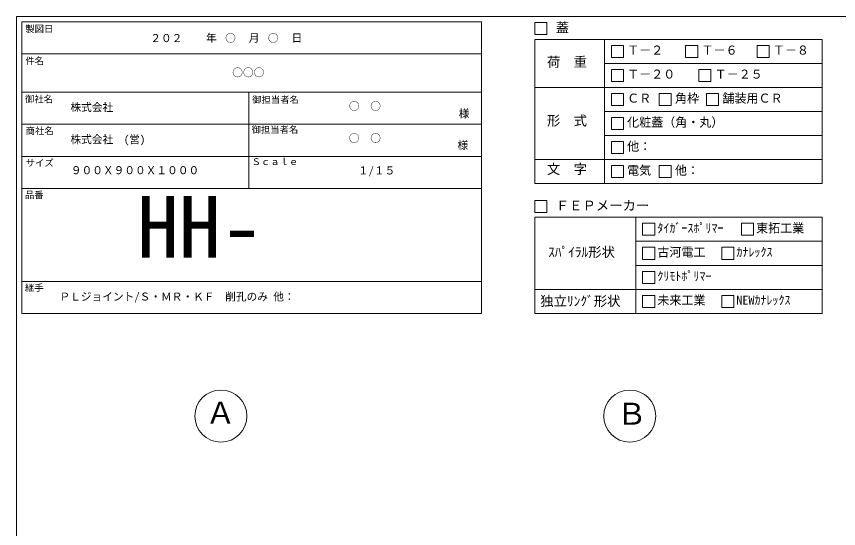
# Model space of a CAD drawing. Units: millimetres, scale not verified. Extents: x -4890 to 4890, y -2327 to 2327.
# Drawn here: x -1230 to 1846, y 410 to 2327 of the extents above; entities that cross this region are included whole.
import ezdxf
from ezdxf.enums import TextEntityAlignment as Align

# ---------------------------------------------------------------- set-up
doc = ezdxf.new("R2010")
doc.units = ezdxf.units.MM
doc.header["$LTSCALE"] = 10
for name, color, linetype, lineweight in [('0-2_waku', 7, 'Continuous', 18), ('0-3_gaikei', 7, 'Continuous', 18), ('0-E_文字１', 7, 'Continuous', 18), ('1-5_文字２', 7, 'Continuous', 5)]:
    doc.layers.add(name, color=color, linetype=linetype, lineweight=lineweight)
doc.styles.add('ＭＳ ゴシック', font='')
doc.styles.get('ＭＳ ゴシック').set_extended_font_data('MS Gothic')

msp = doc.modelspace()

# ---------------------------------------------------------------- linework, layer by layer
at = {"layer": '0-2_waku'}
for p, q in [((-1230.06, 2327.48), (-1230.06, -1947.52)), ((-1210.06, 2307.48), (-1210.06, 1215.48)), ((-1210.06, 2307.48), (509.94, 2307.48)), ((-1210.06, 2307.48), (-1210.06, 1215.48)), ((-1210.06, 2307.48), (509.94, 2307.48)), ((-1210.06, 2307.48), (-1210.06, 1215.48)), ((509.94, 2307.48), (509.94, 1215.48)), ((709.94, 2241.7), (1784.94, 2241.7)), ((709.94, 2241.7), (709.94, 1701.7)), ((970.61, 2241.7), (970.61, 1701.7)), ((1784.94, 2241.7), (1784.94, 1701.7)), ((-1210.06, 2187.48), (509.94, 2187.48)), ((-1210.06, 2187.48), (509.94, 2187.48)), ((-1210.06, 2187.48), (509.94, 2187.48)), ((-1210.06, 2187.48), (509.94, 2187.48)), ((970.61, 2151.7), (1784.94, 2151.7)), ((709.94, 2061.7), (1784.94, 2061.7)), ((-1210.06, 2043.48), (509.94, 2043.48)), ((-1210.06, 2043.48), (509.94, 2043.48)), ((-360.06, 2043.48), (-360.06, 1683.48)), ((970.61, 1971.7), (1784.94, 1971.7)), ((-1210.06, 1923.48), (509.94, 1923.48)), ((970.61, 1881.7), (1784.94, 1881.7)), ((-1210.06, 1803.48), (509.94, 1803.48)), ((709.94, 1791.7), (1784.94, 1791.7)), ((709.94, 1701.7), (1784.94, 1701.7)), ((-1210.06, 1683.48), (509.94, 1683.48)), ((709.94, 1575.48), (1784.94, 1575.48)), ((709.94, 1575.48), (709.94, 1215.48)), ((1087.76, 1575.48), (1087.76, 1215.48)), ((1784.94, 1575.48), (1784.94, 1215.48)), ((1087.76, 1485.48), (1784.94, 1485.48)), ((1087.76, 1395.48), (1784.94, 1395.48)), ((-1210.06, 1335.48), (509.94, 1335.48)), ((709.94, 1305.48), (1784.94, 1305.48)), ((-1210.06, 1215.48), (509.94, 1215.48)), ((709.94, 1215.48), (1784.94, 1215.48)), ((709.94, 1215.48), (1784.94, 1215.48))]:
    msp.add_line(p, q, dxfattribs=at)
msp.add_lwpolyline([(-1230.06, 2327.48), (4889.94, 2327.48), (4889.94, -1947.52)], dxfattribs=at)
at = {"layer": '0-3_gaikei'}
for centre in [(-465.06, 831.23), (1064.94, 831.23)]:
    msp.add_circle(centre, 97.5, dxfattribs=at)
at = {"layer": '0-E_文字１'}
for p, q in [((709.94, 2304.51), (709.94, 2259.51)), ((709.94, 2259.51), (754.94, 2259.51)), ((995.91, 2219.2), (1040.91, 2219.2)), ((995.91, 2219.2), (995.91, 2174.2)), ((995.91, 2219.2), (995.91, 2174.2)), ((995.91, 2219.2), (1040.91, 2219.2)), ((995.91, 2219.2), (995.91, 2174.2)), ((995.91, 2219.2), (1040.91, 2219.2)), ((1040.91, 2219.2), (1040.91, 2174.2)), ((1040.91, 2219.2), (1040.91, 2174.2)), ((1040.91, 2219.2), (1040.91, 2174.2)), ((1274, 2219.2), (1319, 2219.2)), ((1274, 2219.2), (1274, 2174.2)), ((1319, 2219.2), (1319, 2174.2)), ((1541.2, 2219.2), (1586.2, 2219.2)), ((1541.2, 2219.2), (1541.2, 2174.2)), ((1586.2, 2219.2), (1586.2, 2174.2)), ((995.91, 2174.2), (1040.91, 2174.2)), ((995.91, 2174.2), (1040.91, 2174.2)), ((995.91, 2174.2), (1040.91, 2174.2)), ((1274, 2174.2), (1319, 2174.2)), ((1541.2, 2174.2), (1586.2, 2174.2)), ((995.91, 2129.2), (1040.91, 2129.2)), ((995.91, 2129.2), (995.91, 2084.2)), ((1040.91, 2129.2), (1040.91, 2084.2)), ((1323.39, 2129.2), (1368.39, 2129.2)), ((1323.39, 2129.2), (1323.39, 2084.2)), ((1368.39, 2129.2), (1368.39, 2084.2)), ((995.91, 2084.2), (1040.91, 2084.2)), ((1323.39, 2084.2), (1368.39, 2084.2)), ((995.91, 2039.2), (1040.91, 2039.2)), ((995.91, 2039.2), (995.91, 1994.2)), ((995.91, 2039.2), (995.91, 1994.2)), ((1040.91, 2039.2), (1040.91, 1994.2)), ((1040.91, 2039.2), (1040.91, 1994.2)), ((1174.91, 2039.2), (1219.91, 2039.2)), ((1174.91, 2039.2), (1174.91, 1994.2)), ((1219.91, 2039.2), (1219.91, 1994.2)), ((1352.41, 2039.2), (1397.41, 2039.2)), ((1352.41, 2039.2), (1352.41, 1994.2)), ((1397.41, 2039.2), (1397.41, 1994.2)), ((995.91, 1994.2), (1040.91, 1994.2)), ((995.91, 1994.2), (1040.91, 1994.2)), ((1174.91, 1994.2), (1219.91, 1994.2)), ((1352.41, 1994.2), (1397.41, 1994.2)), ((995.91, 1949.2), (995.91, 1904.2)), ((1040.91, 1949.2), (1040.91, 1904.2)), ((995.91, 1904.2), (1040.91, 1904.2)), ((995.91, 1859.2), (1040.91, 1859.2)), ((995.91, 1859.2), (995.91, 1814.2)), ((995.91, 1859.2), (995.91, 1814.2)), ((1040.91, 1859.2), (1040.91, 1814.2)), ((1040.91, 1859.2), (1040.91, 1814.2)), ((995.91, 1814.2), (1040.91, 1814.2)), ((995.91, 1814.2), (1040.91, 1814.2)), ((995.91, 1769.2), (995.91, 1724.2)), ((1174.91, 1769.2), (1174.91, 1724.2)), ((995.91, 1724.2), (1040.91, 1724.2)), ((1174.91, 1724.2), (1219.91, 1724.2)), ((709.94, 1638.29), (709.94, 1593.29)), ((709.94, 1593.29), (754.94, 1593.29)), ((1113.06, 1552.98), (1113.06, 1507.98)), ((1482.65, 1552.98), (1527.65, 1552.98)), ((1482.65, 1552.98), (1482.65, 1507.98)), ((1482.65, 1552.98), (1527.65, 1552.98)), ((1482.65, 1552.98), (1482.65, 1507.98)), ((1482.65, 1552.98), (1527.65, 1552.98)), ((1482.65, 1552.98), (1482.65, 1507.98)), ((1527.65, 1552.98), (1527.65, 1507.98)), ((1527.65, 1552.98), (1527.65, 1507.98)), ((1527.65, 1552.98), (1527.65, 1507.98)), ((1113.06, 1507.98), (1158.06, 1507.98)), ((1482.65, 1507.98), (1527.65, 1507.98)), ((1482.65, 1507.98), (1527.65, 1507.98)), ((1482.65, 1507.98), (1527.65, 1507.98)), ((1113.06, 1462.98), (1158.06, 1462.98)), ((1113.06, 1462.98), (1113.06, 1417.98)), ((1158.06, 1462.98), (1158.06, 1417.98)), ((1408.97, 1462.98), (1408.97, 1417.98)), ((1113.06, 1417.98), (1158.06, 1417.98)), ((1408.97, 1417.98), (1453.97, 1417.98)), ((1113.06, 1372.98), (1113.06, 1327.98)), ((1113.06, 1327.98), (1158.06, 1327.98)), ((1113.06, 1282.98), (1158.06, 1282.98)), ((1113.06, 1282.98), (1113.06, 1237.98)), ((1158.06, 1282.98), (1158.06, 1237.98)), ((1408.97, 1282.98), (1453.97, 1282.98)), ((1408.97, 1282.98), (1408.97, 1237.98)), ((1453.97, 1282.98), (1453.97, 1237.98)), ((1113.06, 1237.98), (1158.06, 1237.98)), ((1408.97, 1237.98), (1453.97, 1237.98))]:
    msp.add_line(p, q, dxfattribs=at)
for points in [[(709.94, 2304.51), (754.94, 2304.51), (754.94, 2259.51)], [(709.94, 2304.51), (754.94, 2304.51), (754.94, 2259.51)], [(995.91, 2039.2), (1040.91, 2039.2), (1040.91, 1994.2)], [(995.91, 2039.2), (995.91, 1994.2), (1040.91, 1994.2)], [(995.91, 1949.2), (1040.91, 1949.2), (1040.91, 1904.2)], [(995.91, 1859.2), (1040.91, 1859.2), (1040.91, 1814.2)], [(995.91, 1859.2), (995.91, 1814.2), (1040.91, 1814.2)], [(995.91, 1769.2), (1040.91, 1769.2), (1040.91, 1724.2)], [(1174.91, 1769.2), (1219.91, 1769.2), (1219.91, 1724.2)], [(709.94, 1638.29), (754.94, 1638.29), (754.94, 1593.29)], [(1113.06, 1552.98), (1158.06, 1552.98), (1158.06, 1507.98)], [(1408.97, 1462.98), (1453.97, 1462.98), (1453.97, 1417.98)], [(1113.06, 1372.98), (1158.06, 1372.98), (1158.06, 1327.98)]]:
    msp.add_lwpolyline(points, dxfattribs=at)

# ---------------------------------------------------------------- texts
at = {"layer": '0-E_文字１', "style": 'ＭＳ ゴシック'}
for s, height, p in [('蓋', 36.66, (788.03, 2256.6)), ('製図日', 24.93, (-1196.79, 2261.03)), ('\u3000\u3000年\u3000\u3000\u3000月\u3000\u3000\u3000日', 29.33, (-600.75, 2223.43)), ('Ｔ－２', 32.99, (1055.05, 2174.69)), ('Ｔ－６', 32.99, (1333.14, 2174.69)), ('Ｔ－８', 32.99, (1600.34, 2174.69)), ('件名', 24.93, (-1196.79, 2141.03)), ('荷\u3000重', 36.66, (754.91, 2127.9)), ('Ｔ－２０', 32.99, (1055.05, 2084.69)), ('Ｔ－２５', 32.99, (1382.54, 2084.69)), ('御社名', 24.93, (-1197.76, 1998.03)), ('御担当者名', 24.93, (-347.85, 1995.82)), ('御担当者名', 24.93, (-347.85, 1995.82)), ('ＣＲ', 32.99, (1055.05, 1994.69)), ('角枠', 32.99, (1234.05, 1994.69)), ('舗装用ＣＲ', 32.99, (1411.56, 1994.69)), ('様', 29.33, (424.9, 1940.31)), ('形\u3000式', 36.66, (754.91, 1907.94)), ('化粧蓋（角・丸）', 32.99, (1055.05, 1904.69)), ('商社名', 24.93, (-1195.15, 1878.99)), ('御担当者名', 24.93, (-350.06, 1883.51)), ('様', 29.33, (420.4, 1821.4)), ('他：', 32.99, (1055.05, 1814.69)), ('サイズ', 24.93, (-1195.15, 1758.99)), ('Ｓｃａｌｅ', 24.93, (-350.06, 1763.51)), ('９００Ｘ９００Ｘ１０００', 29.33, (-1026.38, 1727.95)), ('１/１５', 29.33, (47.49, 1727)), ('文\u3000字', 36.66, (754.91, 1726.46)), ('電気', 32.99, (1055.05, 1724.69)), ('他：', 32.99, (1234.05, 1724.69)), ('品番', 24.93, (-1198.15, 1639.34)), ('HH-', 230.9, (-779.33, 1355.31)), ('ＦＥＰメーカー', 36.66, (788.03, 1590.38)), ('ﾀｲｶﾞｰｽﾎﾟﾘﾏｰ', 32.99, (1168.03, 1508.47)), ('東拓工業', 32.99, (1537.61, 1508.47)), ('ｽﾊﾟｲﾗﾙ形状', 36.66, (759.56, 1415.82)), ('古河電工', 32.99, (1168.03, 1418.47)), ('ｶﾅﾚｯｸｽ', 32.99, (1463.94, 1418.47)), ('ｸﾘﾓﾄﾎﾟﾘﾏｰ', 32.99, (1168.03, 1328.47)), ('継手', 24.93, (-1198.15, 1291.34)), ('ＰＬジョイント/Ｓ・ＭＲ・ＫＦ\u3000削孔のみ 他：', 29.33, (-1069.07, 1254.68)), ('独立ﾘﾝｸﾞ形状', 36.66, (730.03, 1232.34)), ('未来工業', 32.99, (1168.03, 1238.47)), ('NEWｶﾅﾚｯｸｽ', 32.99, (1463.94, 1238.47)), ('Ａ', 82.48, (-522.68, 777.68)), ('Ｂ', 82.48, (1015.89, 773.96))]:
    msp.add_text(s, height=height, dxfattribs=at).set_placement(p, align=Align.BOTTOM_LEFT)
at = {"layer": '1-5_文字２', "style": 'ＭＳ ゴシック'}
for s, p in [('\u3000\u3000２０２\u3000\u3000\u3000\u3000○\u3000\u3000\u3000○', (-809.22, 2222.65)), ('○○○', (-422.54, 2093.82)), ('株式会社', (-1028.06, 1963.56)), ('○\u3000○', (13.73, 1967.95)), ('株式会社\u3000(営)', (-1028.06, 1843.56)), ('○\u3000○', (13.73, 1847.95))]:
    msp.add_text(s, height=29.33, dxfattribs=at).set_placement(p, align=Align.BOTTOM_LEFT)

doc.saveas('drawing.dxf')
